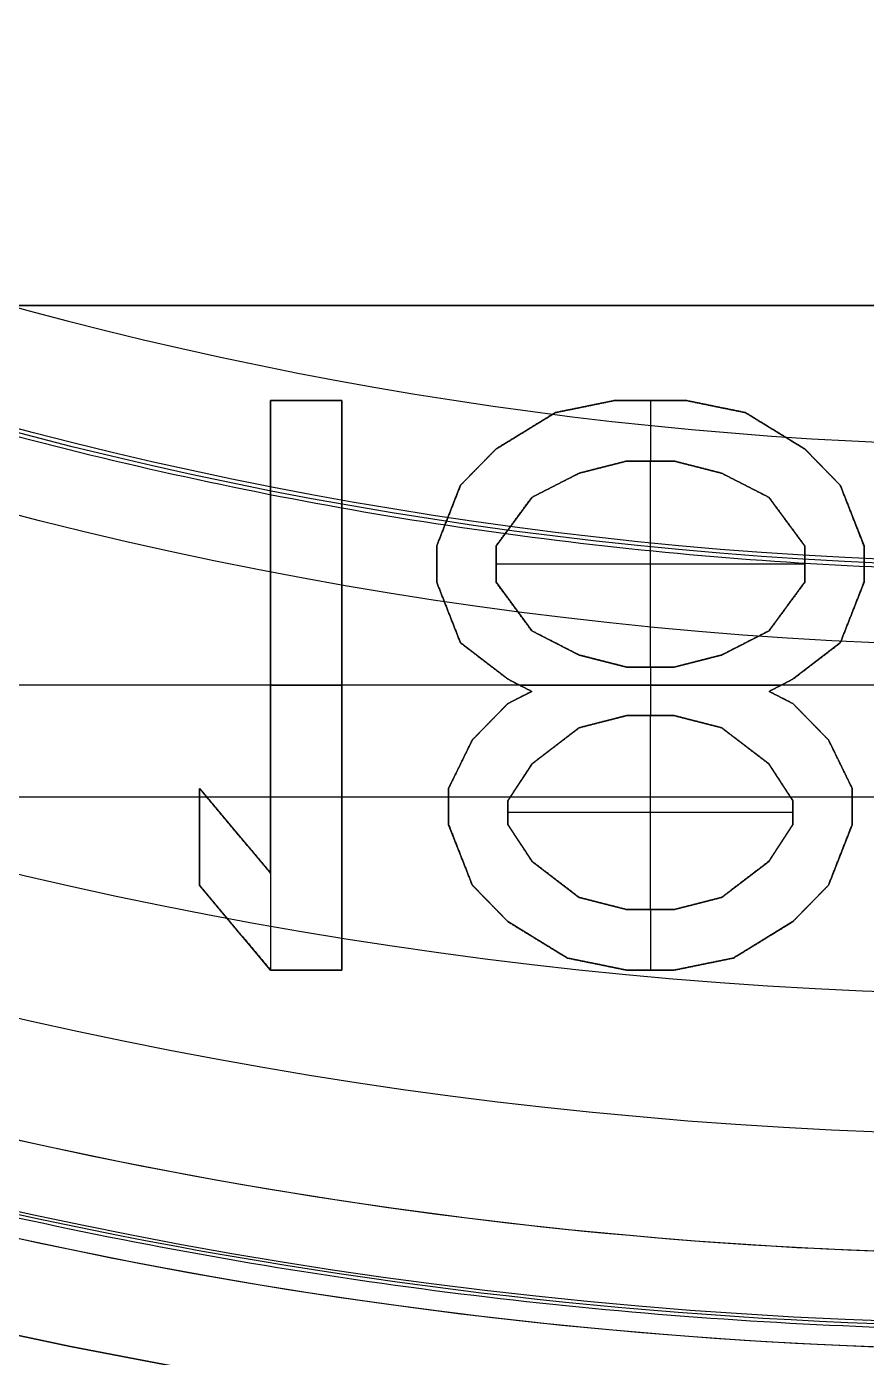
# Model space of a CAD drawing. Header units: centimetres. Extents: x -2.5 to 2.5, y -13.5 to 2.5.
# Drawn here: x -0.2705 to -0.0494, y -1.277 to -0.9266 of the extents above; entities that cross this region are included whole.
import ezdxf

# ---------------------------------------------------------------- set-up
doc = ezdxf.new("R2010")
doc.units = ezdxf.units.CM
doc.layers.add('Default', color=7, linetype='Continuous', true_color=0x000000)

msp = doc.modelspace()

# ---------------------------------------------------------------- linework, layer by layer
at = {"layer": 'Default'}
for p, q in [((-1.32437, -1, -3.65), (1.32437, -1, -3.65)), ((-0.20625, -1.025, 3.06275), (-0.1875, -1.025, 3.06275)), ((-0.20625, -1.14947, 3.06275), (-0.20625, -1.025, 3.06275)), ((-0.19687, -1.025, 3.07525), (-0.19687, -1.025, 3.05025)), ((-0.1875, -1.025, 3.06275), (-0.1875, -1.175, 3.06275)), ((-0.13125, -1.02819, 3.06275), (-0.11562, -1.025, 3.06275)), ((-0.12344, -1.0266, 3.07525), (-0.12344, -1.0266, 3.05025)), ((-0.11562, -1.025, 3.06275), (-0.09687, -1.025, 3.06275)), ((-0.10625, -1.025, 3.07525), (-0.10625, -1.025, 3.05025)), ((-0.10625, -1.025, 3.07525), (-0.10625, -1.04096, 3.07525)), ((-0.09687, -1.025, 3.06275), (-0.08125, -1.02819, 3.06275)), ((-0.08906, -1.0266, 3.07525), (-0.08906, -1.0266, 3.05025)), ((-0.14688, -1.03777, 3.06275), (-0.13125, -1.02819, 3.06275)), ((-0.08125, -1.02819, 3.06275), (-0.06563, -1.03777, 3.06275)), ((-0.13906, -1.03298, 3.07525), (-0.13906, -1.03298, 3.05025)), ((-0.07344, -1.03298, 3.07525), (-0.07344, -1.03298, 3.05025)), ((-0.15625, -1.04734, 3.06275), (-0.14688, -1.03777, 3.06275)), ((-0.06563, -1.03777, 3.06275), (-0.05625, -1.04734, 3.06275)), ((-0.15156, -1.04255, 3.07525), (-0.15156, -1.04255, 3.05025)), ((-0.125, -1.04415, 3.06275), (-0.1375, -1.05053, 3.06275)), ((-0.1125, -1.04096, 3.06275), (-0.125, -1.04415, 3.06275)), ((-0.11875, -1.04255, 3.07525), (-0.11875, -1.04255, 3.05025)), ((-0.1, -1.04096, 3.06275), (-0.1125, -1.04096, 3.06275)), ((-0.10625, -1.09521, 3.05025), (-0.10625, -1.04096, 3.05025)), ((-0.10625, -1.04096, 3.07525), (-0.10625, -1.04096, 3.05025)), ((-0.0875, -1.04415, 3.06275), (-0.1, -1.04096, 3.06275)), ((-0.09375, -1.04255, 3.07525), (-0.09375, -1.04255, 3.05025)), ((-0.075, -1.05053, 3.06275), (-0.0875, -1.04415, 3.06275)), ((-0.06094, -1.04255, 3.07525), (-0.06094, -1.04255, 3.05025)), ((-0.1625, -1.0633, 3.06275), (-0.15625, -1.04734, 3.06275)), ((-0.13125, -1.04734, 3.07525), (-0.13125, -1.04734, 3.05025)), ((-0.08125, -1.04734, 3.07525), (-0.08125, -1.04734, 3.05025)), ((-0.05625, -1.04734, 3.06275), (-0.05, -1.0633, 3.06275)), ((-0.1375, -1.05053, 3.06275), (-0.14688, -1.0633, 3.06275)), ((-0.06563, -1.0633, 3.06275), (-0.075, -1.05053, 3.06275)), ((-0.15938, -1.05532, 3.07525), (-0.15938, -1.05532, 3.05025)), ((-0.14219, -1.05691, 3.07525), (-0.14219, -1.05691, 3.05025)), ((-0.07031, -1.05691, 3.07525), (-0.07031, -1.05691, 3.05025)), ((-0.05313, -1.05532, 3.07525), (-0.05313, -1.05532, 3.05025)), ((-0.1625, -1.07287, 3.06275), (-0.1625, -1.0633, 3.06275)), ((-0.14688, -1.0633, 3.06275), (-0.14688, -1.07287, 3.06275)), ((-0.06563, -1.07287, 3.06275), (-0.06563, -1.0633, 3.06275)), ((-0.05, -1.0633, 3.06275), (-0.05, -1.07287, 3.06275)), ((-0.1625, -1.06809, 3.07525), (-0.1625, -1.06809, 3.05025)), ((-0.06563, -1.06809, 3.05025), (-0.14688, -1.06809, 3.05025)), ((-0.14688, -1.06809, 3.07525), (-0.14688, -1.06809, 3.05025)), ((-0.06563, -1.06809, 3.07525), (-0.06563, -1.06809, 3.05025)), ((-0.05, -1.06809, 3.07525), (-0.05, -1.06809, 3.05025)), ((-0.15625, -1.08883, 3.06275), (-0.1625, -1.07287, 3.06275)), ((-0.14688, -1.07287, 3.06275), (-0.1375, -1.08564, 3.06275)), ((-0.075, -1.08564, 3.06275), (-0.06563, -1.07287, 3.06275)), ((-0.05, -1.07287, 3.06275), (-0.05625, -1.08883, 3.06275)), ((-0.15938, -1.08085, 3.07525), (-0.15938, -1.08085, 3.05025)), ((-0.14219, -1.07926, 3.07525), (-0.14219, -1.07926, 3.05025)), ((-0.07031, -1.07926, 3.07525), (-0.07031, -1.07926, 3.05025)), ((-0.05313, -1.08085, 3.07525), (-0.05313, -1.08085, 3.05025)), ((-0.1375, -1.08564, 3.06275), (-0.125, -1.09202, 3.06275)), ((-0.0875, -1.09202, 3.06275), (-0.075, -1.08564, 3.06275)), ((-0.20625, -1.08723, 3.07525), (-0.20625, -1.08723, 3.05025)), ((-0.14375, -1.0984, 3.06275), (-0.15625, -1.08883, 3.06275)), ((-0.13125, -1.08883, 3.07525), (-0.13125, -1.08883, 3.05025)), ((-0.08125, -1.08883, 3.07525), (-0.08125, -1.08883, 3.05025)), ((-0.05625, -1.08883, 3.06275), (-0.06875, -1.0984, 3.06275)), ((-0.125, -1.09202, 3.06275), (-0.1125, -1.09521, 3.06275)), ((-0.1, -1.09521, 3.06275), (-0.0875, -1.09202, 3.06275)), ((-0.15, -1.09362, 3.07525), (-0.15, -1.09362, 3.05025)), ((-0.11875, -1.09362, 3.07525), (-0.11875, -1.09362, 3.05025)), ((-0.1125, -1.09521, 3.06275), (-0.1, -1.09521, 3.06275)), ((-0.10625, -1.09521, 3.07525), (-0.10625, -1.10798, 3.07525)), ((-0.10625, -1.09521, 3.07525), (-0.10625, -1.09521, 3.05025)), ((-0.09375, -1.09362, 3.07525), (-0.09375, -1.09362, 3.05025)), ((-0.0625, -1.09362, 3.07525), (-0.0625, -1.09362, 3.05025)), ((-0.20625, -1.1, 3.07525), (-0.1875, -1.1, 3.07525)), ((-0.1875, -1.1, 3.07525), (-0.1875, -1.1, 3.05025)), ((-0.1375, -1.1016, 3.06275), (-0.14375, -1.0984, 3.06275)), ((-0.14063, -1.1, 3.07525), (-0.14063, -1.1, 3.05025)), ((-0.14063, -1.1, 3.07525), (-0.07188, -1.1, 3.07525)), ((-0.06875, -1.0984, 3.06275), (-0.075, -1.1016, 3.06275)), ((-0.07188, -1.1, 3.07525), (-0.07188, -1.1, 3.05025)), ((-0.14375, -1.10479, 3.06275), (-0.1375, -1.1016, 3.06275)), ((-0.14063, -1.10319, 3.07525), (-0.14063, -1.10319, 3.05025)), ((-0.075, -1.1016, 3.06275), (-0.06875, -1.10479, 3.06275)), ((-0.07188, -1.10319, 3.07525), (-0.07188, -1.10319, 3.05025)), ((-0.15313, -1.11436, 3.06275), (-0.14375, -1.10479, 3.06275)), ((-0.06875, -1.10479, 3.06275), (-0.05938, -1.11436, 3.06275)), ((-0.14844, -1.10957, 3.07525), (-0.14844, -1.10957, 3.05025)), ((-0.1125, -1.10798, 3.06275), (-0.125, -1.11117, 3.06275)), ((-0.11875, -1.10957, 3.07525), (-0.11875, -1.10957, 3.05025)), ((-0.1, -1.10798, 3.06275), (-0.1125, -1.10798, 3.06275)), ((-0.10625, -1.15904, 3.05025), (-0.10625, -1.10798, 3.05025)), ((-0.10625, -1.10798, 3.07525), (-0.10625, -1.10798, 3.05025)), ((-0.0875, -1.11117, 3.06275), (-0.1, -1.10798, 3.06275)), ((-0.09375, -1.10957, 3.07525), (-0.09375, -1.10957, 3.05025)), ((-0.06406, -1.10957, 3.07525), (-0.06406, -1.10957, 3.05025)), ((-0.125, -1.11117, 3.06275), (-0.1375, -1.12074, 3.06275)), ((-0.075, -1.12074, 3.06275), (-0.0875, -1.11117, 3.06275)), ((-0.15938, -1.12713, 3.06275), (-0.15313, -1.11436, 3.06275)), ((-0.13125, -1.11596, 3.07525), (-0.13125, -1.11596, 3.05025)), ((-0.08125, -1.11596, 3.07525), (-0.08125, -1.11596, 3.05025)), ((-0.05938, -1.11436, 3.06275), (-0.05313, -1.12713, 3.06275)), ((-0.15625, -1.12074, 3.07525), (-0.15625, -1.12074, 3.05025)), ((-0.1375, -1.12074, 3.06275), (-0.14375, -1.13032, 3.06275)), ((-0.06875, -1.13032, 3.06275), (-0.075, -1.12074, 3.06275)), ((-0.05625, -1.12074, 3.07525), (-0.05625, -1.12074, 3.05025)), ((-0.225, -1.12713, 3.06275), (-0.20625, -1.14947, 3.06275)), ((-0.225, -1.15266, 3.06275), (-0.225, -1.12713, 3.06275)), ((-0.15938, -1.1367, 3.06275), (-0.15938, -1.12713, 3.06275)), ((-0.14063, -1.12553, 3.07525), (-0.14063, -1.12553, 3.05025)), ((-0.07188, -1.12553, 3.07525), (-0.07188, -1.12553, 3.05025)), ((-0.05313, -1.12713, 3.06275), (-0.05313, -1.1367, 3.06275)), ((-0.53541, -1.12933, 1.8), (0.53541, -1.12933, 1.8)), ((-0.14375, -1.13032, 3.06275), (-0.14375, -1.1367, 3.06275)), ((-0.06875, -1.1367, 3.06275), (-0.06875, -1.13032, 3.06275)), ((-0.15938, -1.13191, 3.07525), (-0.15938, -1.13191, 3.05025)), ((-0.06875, -1.13351, 3.05025), (-0.14375, -1.13351, 3.05025)), ((-0.14375, -1.13351, 3.07525), (-0.14375, -1.13351, 3.05025)), ((-0.06875, -1.13351, 3.07525), (-0.06875, -1.13351, 3.05025)), ((-0.05313, -1.13191, 3.07525), (-0.05313, -1.13191, 3.05025)), ((-0.21563, -1.1383, 3.07525), (-0.21563, -1.1383, 3.05025)), ((-0.15313, -1.15266, 3.06275), (-0.15938, -1.1367, 3.06275)), ((-0.14375, -1.1367, 3.06275), (-0.1375, -1.14628, 3.06275)), ((-0.075, -1.14628, 3.06275), (-0.06875, -1.1367, 3.06275)), ((-0.05313, -1.1367, 3.06275), (-0.05938, -1.15266, 3.06275)), ((-0.225, -1.13989, 3.07525), (-0.225, -1.13989, 3.05025)), ((-0.14063, -1.14149, 3.07525), (-0.14063, -1.14149, 3.05025)), ((-0.07188, -1.14149, 3.07525), (-0.07188, -1.14149, 3.05025)), ((-0.15625, -1.14468, 3.07525), (-0.15625, -1.14468, 3.05025)), ((-0.05625, -1.14468, 3.07525), (-0.05625, -1.14468, 3.05025)), ((-0.1375, -1.14628, 3.06275), (-0.125, -1.15585, 3.06275)), ((-0.0875, -1.15585, 3.06275), (-0.075, -1.14628, 3.06275)), ((-0.20625, -1.175, 3.06275), (-0.225, -1.15266, 3.06275)), ((-0.20625, -1.14947, 3.07525), (-0.20625, -1.175, 3.07525)), ((-0.14375, -1.16223, 3.06275), (-0.15313, -1.15266, 3.06275)), ((-0.13125, -1.15106, 3.07525), (-0.13125, -1.15106, 3.05025)), ((-0.08125, -1.15106, 3.07525), (-0.08125, -1.15106, 3.05025)), ((-0.05938, -1.15266, 3.06275), (-0.06875, -1.16223, 3.06275)), ((-0.125, -1.15585, 3.06275), (-0.1125, -1.15904, 3.06275)), ((-0.1, -1.15904, 3.06275), (-0.0875, -1.15585, 3.06275)), ((-0.14844, -1.15745, 3.07525), (-0.14844, -1.15745, 3.05025)), ((-0.11875, -1.15745, 3.07525), (-0.11875, -1.15745, 3.05025)), ((-0.1125, -1.15904, 3.06275), (-0.1, -1.15904, 3.06275)), ((-0.10625, -1.15904, 3.07525), (-0.10625, -1.175, 3.07525)), ((-0.10625, -1.15904, 3.07525), (-0.10625, -1.15904, 3.05025)), ((-0.09375, -1.15745, 3.07525), (-0.09375, -1.15745, 3.05025)), ((-0.06406, -1.15745, 3.07525), (-0.06406, -1.15745, 3.05025)), ((-0.12813, -1.17181, 3.06275), (-0.14375, -1.16223, 3.06275)), ((-0.06875, -1.16223, 3.06275), (-0.08438, -1.17181, 3.06275)), ((-0.21563, -1.16383, 3.07525), (-0.21563, -1.16383, 3.05025)), ((-0.13594, -1.16702, 3.07525), (-0.13594, -1.16702, 3.05025)), ((-0.07656, -1.16702, 3.07525), (-0.07656, -1.16702, 3.05025)), ((-0.1125, -1.175, 3.06275), (-0.12813, -1.17181, 3.06275)), ((-0.12031, -1.1734, 3.07525), (-0.12031, -1.1734, 3.05025)), ((-0.08438, -1.17181, 3.06275), (-0.1, -1.175, 3.06275)), ((-0.09219, -1.1734, 3.07525), (-0.09219, -1.1734, 3.05025)), ((-0.1875, -1.175, 3.06275), (-0.20625, -1.175, 3.06275)), ((-0.19687, -1.175, 3.07525), (-0.19687, -1.175, 3.05025)), ((-0.1, -1.175, 3.06275), (-0.1125, -1.175, 3.06275)), ((-0.10625, -1.175, 3.07525), (-0.10625, -1.175, 3.05025))]:
    msp.add_line(p, q, dxfattribs=at)
for centre, radius, start, end in [((0, 0, -12.2), 2.49969, 90, 270), ((0, 0, -11.7), 2.03297, 44.41991, 268.90014), ((0, 0, -3.2), 2, 90, 270), ((0, 0, 1.625), 1.775, 90, 270), ((0, 0, 2.2181), 1.775, 90, 270), ((0, 0, 1.77155), 1.775, 90, 270), ((0, 0, 2.2306), 1.775, 90.46839, 270), ((0, 0, -11.7), 1.70861, 55.00316, 268.5991), ((0, 0, -11.7), 1.70861, 55.00316, 268.5991), ((0, 0, -3.2), 1.7, 90, 270), ((0, 0, 1.9431), 1.695, 90, 270), ((0, 0, 2.1931), 1.695, 90, 270), ((0, 0, 1.9681), 1.67, 90, 270), ((0, 0, -2.3), 1.6, 304.77777, 235.22229), ((0, 0, -2.85), 1.6, 90, 270), ((0, 0, 1.6), 1.575, 110.33291, 69.66709), ((0, 0, 0.5), 1.46984, 90, 270), ((0, 0, 1.4), 1.525, 112.09718, 67.90282), ((0, 0, 1.4), 1.3, 118.44817, 61.55183), ((0, 0, 1.425), 1.275, 118.44817, 61.55183), ((0, 0, 2.03806), 1.275, 118.44817, 269.63966), ((0, 0, 1.73153), 1.275, 118.44817, 61.55183), ((0, 0, 2.14311), 1.18149, 118.72297, 61.27703), ((0, 0, 2.0975), 1.03701, 123.79699, 56.20301), ((0, 0, -12.1), 2.15, 180, 0), ((0, 0, 2.73315), 1.86542, 180, 0), ((0, 0, -12.1), 1.85, 180, 0), ((0, 0, 2.3), 1.82, 180, 0), ((0, 0, 2.28), 1.8, 180, 0), ((0, 0, 2.04206), 1.8, 180, 270), ((0, 0, 1.4), 1.8, 180, 0), ((0, 0, 2.98445), 1.77395, 180, 360), ((0, 0, -11.95019), 1.7, 180, 0), ((0, 0, 1.4), 1.59274, 180, 0), ((0, 0, 1.3), 1.535, 180, 0), ((0, 0, 0.95), 1.535, 180, 0), ((0, 0, 0.865), 1.45, 180, 0), ((0, 0, 0.50199), 1.45, 180, 270), ((0, 0, -12), 2.15, 180, 0), ((0, 0, -12.2), 1.85, 180, 0), ((0, 0, -2.35), 1.45, 180, 0), ((0, 0, -2.445), 1.355, 180, 0), ((0, 0, -2.85), 1.355, 180, 0), ((0, 0, 1.8), 1.24982, 229.55891, 268.74679), ((0, 0, 1.8), 1.24982, 230.86192, 268.74679), ((0, 0, -3.4), 1.60006, 223.43046, 268.8984), ((0, 0, -3.99902), 1.70391, 223.30021, 268.8984)]:
    msp.add_arc(centre, radius, start, end, dxfattribs=at)
at = {"layer": 'Default', "extrusion": (0, 0, -1)}
for centre, radius, start, end in [((0, 0, 11.6), 2.13297, 271.09986, 132.77003), ((0, 0, 11.58972), 2.13244, 271.09986, 90), ((0, 0, -2.1), 2, 301.40847, 90), ((0, 0, -2.12), 1.845, 270, 90), ((0, 0, -2.2431), 1.775, 270, 87.86272), ((0, 0, -1.9181), 1.775, 270, 90), ((0, 0, -1.6), 1.75, 270, 90), ((0, 0, -1.9431), 1.75, 270, 90), ((0, 0, -2.1931), 1.75, 270, 90), ((0, 0, 2.95), 1.7, 270, 90), ((0, 0, 3.075), 1.7, 270, 90), ((0, 0, -2.1681), 1.67, 270, 90), ((0, 0, -2.0681), 1.67, 270, 90), ((0, 0, -1.575), 1.55, 112.09718, 67.90282), ((0, 0, -1.425), 1.55, 112.09718, 67.90282), ((0, 0, -1.5), 1.55, 112.09718, 67.90282), ((0, 0, -1.4), 1.3, 118.44817, 61.55183), ((0, 0, -2.00843), 1.26818, 116.47047, 63.52954), ((0, 0, -2.12809), 1.21852, 270.36034, 58.73487), ((0, 0, -1.93577), 1.06882, 123.16896, 56.83104), ((0, 0, 12.2), 2.15, 180, 0), ((0, 0, -2.70025), 1.9124, 180, 360), ((0, 0, 12), 1.85, 180, 0), ((0, 0, -2.3), 1.83218, 180, 0), ((0, 0, -1.72103), 1.8, 180, 0), ((0, 0, -2.23897), 1.8, 180, 0), ((0, 0, -1.125), 1.535, 180, 0), ((0, 0, 2.325), 1.45, 180, 0), ((0, 0, -0.68349), 1.45, 180, 0), ((0, 0, 2.6475), 1.355, 180, 0), ((0, 0, -2.19794), 1.8, 270, 0), ((0, 0, 12.2), 1.7, 180, 0), ((0, 0, 11.70037), 1.7, 271.4009, 360), ((0, 0, 2.3), 1.45, 180, 0), ((0, 0, 2.85), 1.6, 270, 353.07692), ((0, 0, -1.8), 1.08983, 229.86753, 310.13247), ((0, 0, -1.9142), 1.269, 271.09791, 313.90223), ((0, 0, 3.6), 1.355, 227.56195, 312.43805), ((0, 0, 3.5), 1.355, 227.56195, 312.43805), ((0, 0, 3.9), 1.60392, 271.1016, 316.69979), ((0, 0, 3.4), 1.355, 234.27297, 305.72703)]:
    msp.add_arc(centre, radius, start, end, dxfattribs=at)
at = {"layer": 'Default', "extrusion": (1.18574e-07, 1.91766e-06, -1)}
msp.add_arc((0, 0, -2.28494), 1.75239, 93.53521, 86.46481, dxfattribs=at)
at = {"layer": 'Default', "extrusion": (-4.41645e-08, 4.39232e-08, 1)}
msp.add_arc((0, 0, -2.2), 1.7, 304.77777, 235.22229, dxfattribs=at)
at = {"layer": 'Default', "extrusion": (1.79245e-07, -2.7403e-07, -1)}
msp.add_arc((0, 0, -2.05178), 1.0678, 123.13901, 56.86099, dxfattribs=at)
at = {"layer": 'Default', "extrusion": (1.4201e-05, -6.27392e-06, -1)}
msp.add_arc((0.00005, 0.00002, 3.29989), 1.70006, 271.1016, 316.56954, dxfattribs=at)
at = {"layer": 'Default'}
for points, knots in [([(0, -2, -2.76132), (-0.03431, -2, -2.76132), (-0.10355, -1.99823, -2.75855), (-0.20881, -1.99002, -2.74567), (-0.31556, -1.97594, -2.72359), (-0.42354, -1.9557, -2.69184), (-0.53379, -1.92861, -2.64932), (-0.6466, -1.89387, -2.59479), (-0.76209, -1.85055, -2.52675), (-0.88044, -1.79742, -2.44327), (-1.00138, -1.73316, -2.34224), (-1.12446, -1.65622, -2.2212), (-1.24884, -1.56488, -2.07749), (-1.37317, -1.45739, -1.90838), (-1.49547, -1.3321, -1.71142), (-1.61328, -1.18725, -1.48424), (-1.72323, -1.02214, -1.22658), (-1.82225, -0.83347, -0.93579), (-1.87462, -0.70086, -0.73686), (-1.89782, -0.63109, -0.63576)], [0, 0, 0, 0, 1.999735, 3.999469, 5.999204, 7.998938, 9.998673, 11.998407, 13.998142, 15.997876, 17.997611, 19.997346, 21.99708, 23.996815, 25.996549, 27.996284, 29.996018, 31.995753, 33.995483, 33.995483, 33.995483, 33.995483]), ([(-0.70427, -0.80532, 1.82), (-0.67855, -0.8278, 1.82), (-0.62496, -0.87032, 1.81979), (-0.53885, -0.92611, 1.81987), (-0.44778, -0.97341, 1.81985), (-0.35261, -1.01178, 1.81985), (-0.2542, -1.04087, 1.81985), (-0.15346, -1.06042, 1.81985), (-0.05131, -1.07024, 1.81984), (0.05131, -1.07024, 1.81984), (0.15346, -1.06042, 1.81984), (0.2542, -1.04088, 1.81984), (0.3526, -1.01178, 1.81983), (0.44778, -0.97341, 1.81983), (0.53884, -0.92611, 1.81985), (0.62496, -0.87032, 1.81976), (0.67855, -0.8278, 1.81997), (0.70427, -0.80532, 1.81997)], [-15.391544, -15.391544, -15.391544, -15.391544, -14.365473, -13.339367, -12.313262, -11.287157, -10.261052, -9.234947, -8.208841, -7.182736, -6.156631, -5.130526, -4.104421, -3.078316, -2.05221, -1.026105, 0, 0, 0, 0])]:
    msp.add_open_spline(points, degree=3, knots=knots, dxfattribs=at)
for points, degree in [([(-0.8408, -0.95159, 1.82), (-0.81297, -0.97617, 1.82), (-0.75516, -1.0229, 1.82021), (-0.66264, -1.08513, 1.82013), (-0.56502, -1.13901, 1.82015), (-0.46306, -1.18413, 1.82015), (-0.35753, -1.22015, 1.82015), (-0.24926, -1.24678, 1.82015), (-0.13907, -1.26383, 1.82015), (-0.06489, -1.26871, 1.82015), (-0.02777, -1.26952, 1.82015)], 3), ([(-1.32554, -1, -3.8), (0, -1, -3.8), (1.32554, -1, -3.8)], 2), ([(0.91434, -1, -3.6), (0, -1, -3.6), (-0.91434, -1, -3.6)], 2), ([(-0.20625, -1.025, 3.05025), (-0.20625, -1.08723, 3.05025), (-0.20625, -1.14947, 3.05025)], 2), ([(-0.1875, -1.025, 3.05025), (-0.19687, -1.025, 3.05025), (-0.20625, -1.025, 3.05025)], 2), ([(-0.20625, -1.025, 3.05025), (-0.20625, -1.025, 3.06275), (-0.20625, -1.025, 3.07525)], 2), ([(-0.20625, -1.025, 3.07525), (-0.19687, -1.025, 3.07525), (-0.1875, -1.025, 3.07525)], 2), ([(-0.20625, -1.14947, 3.07525), (-0.20625, -1.08723, 3.07525), (-0.20625, -1.025, 3.07525)], 2), ([(-0.1875, -1.175, 3.05025), (-0.1875, -1.1, 3.05025), (-0.1875, -1.025, 3.05025)], 2), ([(-0.1875, -1.025, 3.05025), (-0.1875, -1.025, 3.06275), (-0.1875, -1.025, 3.07525)], 2), ([(-0.1875, -1.025, 3.07525), (-0.1875, -1.1, 3.07525), (-0.1875, -1.175, 3.07525)], 2), ([(-0.11562, -1.025, 3.05025), (-0.12344, -1.0266, 3.05025), (-0.13125, -1.02819, 3.05025)], 2), ([(-0.13125, -1.02819, 3.07525), (-0.12344, -1.0266, 3.07525), (-0.11562, -1.025, 3.07525)], 2), ([(-0.09687, -1.025, 3.05025), (-0.10625, -1.025, 3.05025), (-0.11562, -1.025, 3.05025)], 2), ([(-0.11562, -1.025, 3.05025), (-0.11562, -1.025, 3.06275), (-0.11562, -1.025, 3.07525)], 2), ([(-0.11562, -1.025, 3.07525), (-0.10625, -1.025, 3.07525), (-0.09687, -1.025, 3.07525)], 2), ([(-0.08125, -1.02819, 3.05025), (-0.08906, -1.0266, 3.05025), (-0.09687, -1.025, 3.05025)], 2), ([(-0.09687, -1.025, 3.05025), (-0.09687, -1.025, 3.06275), (-0.09687, -1.025, 3.07525)], 2), ([(-0.09687, -1.025, 3.07525), (-0.08906, -1.0266, 3.07525), (-0.08125, -1.02819, 3.07525)], 2), ([(-0.13125, -1.02819, 3.05025), (-0.13906, -1.03298, 3.05025), (-0.14688, -1.03777, 3.05025)], 2), ([(-0.14688, -1.03777, 3.07525), (-0.13906, -1.03298, 3.07525), (-0.13125, -1.02819, 3.07525)], 2), ([(-0.13125, -1.02819, 3.05025), (-0.13125, -1.02819, 3.06275), (-0.13125, -1.02819, 3.07525)], 2), ([(-0.06563, -1.03777, 3.05025), (-0.07344, -1.03298, 3.05025), (-0.08125, -1.02819, 3.05025)], 2), ([(-0.08125, -1.02819, 3.05025), (-0.08125, -1.02819, 3.06275), (-0.08125, -1.02819, 3.07525)], 2), ([(-0.08125, -1.02819, 3.07525), (-0.07344, -1.03298, 3.07525), (-0.06563, -1.03777, 3.07525)], 2), ([(-0.14688, -1.03777, 3.05025), (-0.15156, -1.04255, 3.05025), (-0.15625, -1.04734, 3.05025)], 2), ([(-0.15625, -1.04734, 3.07525), (-0.15156, -1.04255, 3.07525), (-0.14688, -1.03777, 3.07525)], 2), ([(-0.14688, -1.03777, 3.05025), (-0.14688, -1.03777, 3.06275), (-0.14688, -1.03777, 3.07525)], 2), ([(-0.05625, -1.04734, 3.05025), (-0.06094, -1.04255, 3.05025), (-0.06563, -1.03777, 3.05025)], 2), ([(-0.06563, -1.03777, 3.05025), (-0.06563, -1.03777, 3.06275), (-0.06563, -1.03777, 3.07525)], 2), ([(-0.06563, -1.03777, 3.07525), (-0.06094, -1.04255, 3.07525), (-0.05625, -1.04734, 3.07525)], 2), ([(-0.1375, -1.05053, 3.05025), (-0.13125, -1.04734, 3.05025), (-0.125, -1.04415, 3.05025)], 2), ([(-0.125, -1.04415, 3.07525), (-0.13125, -1.04734, 3.07525), (-0.1375, -1.05053, 3.07525)], 2), ([(-0.125, -1.04415, 3.05025), (-0.11875, -1.04255, 3.05025), (-0.1125, -1.04096, 3.05025)], 2), ([(-0.1125, -1.04096, 3.07525), (-0.11875, -1.04255, 3.07525), (-0.125, -1.04415, 3.07525)], 2), ([(-0.125, -1.04415, 3.07525), (-0.125, -1.04415, 3.06275), (-0.125, -1.04415, 3.05025)], 2), ([(-0.1, -1.04096, 3.07525), (-0.10625, -1.04096, 3.07525), (-0.1125, -1.04096, 3.07525)], 2), ([(-0.1125, -1.04096, 3.05025), (-0.1125, -1.04096, 3.06275), (-0.1125, -1.04096, 3.07525)], 2), ([(-0.1125, -1.04096, 3.05025), (-0.10625, -1.04096, 3.05025), (-0.1, -1.04096, 3.05025)], 2), ([(-0.1, -1.04096, 3.05025), (-0.09375, -1.04255, 3.05025), (-0.0875, -1.04415, 3.05025)], 2), ([(-0.0875, -1.04415, 3.07525), (-0.09375, -1.04255, 3.07525), (-0.1, -1.04096, 3.07525)], 2), ([(-0.1, -1.04096, 3.07525), (-0.1, -1.04096, 3.06275), (-0.1, -1.04096, 3.05025)], 2), ([(-0.0875, -1.04415, 3.05025), (-0.08125, -1.04734, 3.05025), (-0.075, -1.05053, 3.05025)], 2), ([(-0.075, -1.05053, 3.07525), (-0.08125, -1.04734, 3.07525), (-0.0875, -1.04415, 3.07525)], 2), ([(-0.0875, -1.04415, 3.07525), (-0.0875, -1.04415, 3.06275), (-0.0875, -1.04415, 3.05025)], 2), ([(-0.15625, -1.04734, 3.05025), (-0.15938, -1.05532, 3.05025), (-0.1625, -1.0633, 3.05025)], 2), ([(-0.1625, -1.0633, 3.07525), (-0.15938, -1.05532, 3.07525), (-0.15625, -1.04734, 3.07525)], 2), ([(-0.15625, -1.04734, 3.05025), (-0.15625, -1.04734, 3.06275), (-0.15625, -1.04734, 3.07525)], 2), ([(-0.05, -1.0633, 3.05025), (-0.05313, -1.05532, 3.05025), (-0.05625, -1.04734, 3.05025)], 2), ([(-0.05625, -1.04734, 3.05025), (-0.05625, -1.04734, 3.06275), (-0.05625, -1.04734, 3.07525)], 2), ([(-0.05625, -1.04734, 3.07525), (-0.05313, -1.05532, 3.07525), (-0.05, -1.0633, 3.07525)], 2), ([(-0.14688, -1.0633, 3.05025), (-0.14219, -1.05691, 3.05025), (-0.1375, -1.05053, 3.05025)], 2), ([(-0.1375, -1.05053, 3.07525), (-0.14219, -1.05691, 3.07525), (-0.14688, -1.0633, 3.07525)], 2), ([(-0.1375, -1.05053, 3.07525), (-0.1375, -1.05053, 3.06275), (-0.1375, -1.05053, 3.05025)], 2), ([(-0.075, -1.05053, 3.05025), (-0.07031, -1.05691, 3.05025), (-0.06563, -1.0633, 3.05025)], 2), ([(-0.06563, -1.0633, 3.07525), (-0.07031, -1.05691, 3.07525), (-0.075, -1.05053, 3.07525)], 2), ([(-0.075, -1.05053, 3.07525), (-0.075, -1.05053, 3.06275), (-0.075, -1.05053, 3.05025)], 2), ([(-0.1625, -1.0633, 3.05025), (-0.1625, -1.06809, 3.05025), (-0.1625, -1.07287, 3.05025)], 2), ([(-0.1625, -1.0633, 3.05025), (-0.1625, -1.0633, 3.06275), (-0.1625, -1.0633, 3.07525)], 2), ([(-0.1625, -1.07287, 3.07525), (-0.1625, -1.06809, 3.07525), (-0.1625, -1.0633, 3.07525)], 2), ([(-0.14688, -1.0633, 3.07525), (-0.14688, -1.06809, 3.07525), (-0.14688, -1.07287, 3.07525)], 2), ([(-0.14688, -1.07287, 3.05025), (-0.14688, -1.06809, 3.05025), (-0.14688, -1.0633, 3.05025)], 2), ([(-0.14688, -1.0633, 3.07525), (-0.14688, -1.0633, 3.06275), (-0.14688, -1.0633, 3.05025)], 2), ([(-0.06563, -1.07287, 3.07525), (-0.06563, -1.06809, 3.07525), (-0.06563, -1.0633, 3.07525)], 2), ([(-0.06563, -1.0633, 3.05025), (-0.06563, -1.06809, 3.05025), (-0.06563, -1.07287, 3.05025)], 2), ([(-0.06563, -1.0633, 3.07525), (-0.06563, -1.0633, 3.06275), (-0.06563, -1.0633, 3.05025)], 2), ([(-0.05, -1.07287, 3.05025), (-0.05, -1.06809, 3.05025), (-0.05, -1.0633, 3.05025)], 2), ([(-0.05, -1.0633, 3.05025), (-0.05, -1.0633, 3.06275), (-0.05, -1.0633, 3.07525)], 2), ([(-0.05, -1.0633, 3.07525), (-0.05, -1.06809, 3.07525), (-0.05, -1.07287, 3.07525)], 2), ([(-0.1625, -1.07287, 3.05025), (-0.1625, -1.07287, 3.06275), (-0.1625, -1.07287, 3.07525)], 2), ([(-0.1625, -1.07287, 3.05025), (-0.15938, -1.08085, 3.05025), (-0.15625, -1.08883, 3.05025)], 2), ([(-0.15625, -1.08883, 3.07525), (-0.15938, -1.08085, 3.07525), (-0.1625, -1.07287, 3.07525)], 2), ([(-0.14688, -1.07287, 3.07525), (-0.14688, -1.07287, 3.06275), (-0.14688, -1.07287, 3.05025)], 2), ([(-0.1375, -1.08564, 3.05025), (-0.14219, -1.07926, 3.05025), (-0.14688, -1.07287, 3.05025)], 2), ([(-0.14688, -1.07287, 3.07525), (-0.14219, -1.07926, 3.07525), (-0.1375, -1.08564, 3.07525)], 2), ([(-0.06563, -1.07287, 3.05025), (-0.07031, -1.07926, 3.05025), (-0.075, -1.08564, 3.05025)], 2), ([(-0.075, -1.08564, 3.07525), (-0.07031, -1.07926, 3.07525), (-0.06563, -1.07287, 3.07525)], 2), ([(-0.06563, -1.07287, 3.07525), (-0.06563, -1.07287, 3.06275), (-0.06563, -1.07287, 3.05025)], 2), ([(-0.05625, -1.08883, 3.05025), (-0.05313, -1.08085, 3.05025), (-0.05, -1.07287, 3.05025)], 2), ([(-0.05, -1.07287, 3.07525), (-0.05313, -1.08085, 3.07525), (-0.05625, -1.08883, 3.07525)], 2), ([(-0.05, -1.07287, 3.05025), (-0.05, -1.07287, 3.06275), (-0.05, -1.07287, 3.07525)], 2), ([(-0.1375, -1.08564, 3.07525), (-0.1375, -1.08564, 3.06275), (-0.1375, -1.08564, 3.05025)], 2), ([(-0.125, -1.09202, 3.05025), (-0.13125, -1.08883, 3.05025), (-0.1375, -1.08564, 3.05025)], 2), ([(-0.1375, -1.08564, 3.07525), (-0.13125, -1.08883, 3.07525), (-0.125, -1.09202, 3.07525)], 2), ([(-0.075, -1.08564, 3.05025), (-0.08125, -1.08883, 3.05025), (-0.0875, -1.09202, 3.05025)], 2), ([(-0.0875, -1.09202, 3.07525), (-0.08125, -1.08883, 3.07525), (-0.075, -1.08564, 3.07525)], 2), ([(-0.075, -1.08564, 3.07525), (-0.075, -1.08564, 3.06275), (-0.075, -1.08564, 3.05025)], 2), ([(-0.15625, -1.08883, 3.05025), (-0.15625, -1.08883, 3.06275), (-0.15625, -1.08883, 3.07525)], 2), ([(-0.15625, -1.08883, 3.05025), (-0.15, -1.09362, 3.05025), (-0.14375, -1.0984, 3.05025)], 2), ([(-0.14375, -1.0984, 3.07525), (-0.15, -1.09362, 3.07525), (-0.15625, -1.08883, 3.07525)], 2), ([(-0.06875, -1.0984, 3.05025), (-0.0625, -1.09362, 3.05025), (-0.05625, -1.08883, 3.05025)], 2), ([(-0.05625, -1.08883, 3.07525), (-0.0625, -1.09362, 3.07525), (-0.06875, -1.0984, 3.07525)], 2), ([(-0.05625, -1.08883, 3.05025), (-0.05625, -1.08883, 3.06275), (-0.05625, -1.08883, 3.07525)], 2), ([(-0.125, -1.09202, 3.07525), (-0.125, -1.09202, 3.06275), (-0.125, -1.09202, 3.05025)], 2), ([(-0.1125, -1.09521, 3.05025), (-0.11875, -1.09362, 3.05025), (-0.125, -1.09202, 3.05025)], 2), ([(-0.125, -1.09202, 3.07525), (-0.11875, -1.09362, 3.07525), (-0.1125, -1.09521, 3.07525)], 2), ([(-0.0875, -1.09202, 3.05025), (-0.09375, -1.09362, 3.05025), (-0.1, -1.09521, 3.05025)], 2), ([(-0.1, -1.09521, 3.07525), (-0.09375, -1.09362, 3.07525), (-0.0875, -1.09202, 3.07525)], 2), ([(-0.0875, -1.09202, 3.07525), (-0.0875, -1.09202, 3.06275), (-0.0875, -1.09202, 3.05025)], 2), ([(-0.1125, -1.09521, 3.07525), (-0.10625, -1.09521, 3.07525), (-0.1, -1.09521, 3.07525)], 2), ([(-0.1, -1.09521, 3.05025), (-0.10625, -1.09521, 3.05025), (-0.1125, -1.09521, 3.05025)], 2), ([(-0.1125, -1.09521, 3.07525), (-0.1125, -1.09521, 3.06275), (-0.1125, -1.09521, 3.05025)], 2), ([(-0.1, -1.09521, 3.07525), (-0.1, -1.09521, 3.06275), (-0.1, -1.09521, 3.05025)], 2), ([(1.16728, -1.1, -3.9), (0, -1.1, -3.9), (-1.16728, -1.1, -3.9)], 2), ([(-0.14375, -1.0984, 3.05025), (-0.14063, -1.1, 3.05025), (-0.1375, -1.1016, 3.05025)], 2), ([(-0.1375, -1.1016, 3.07525), (-0.14063, -1.1, 3.07525), (-0.14375, -1.0984, 3.07525)], 2), ([(-0.14375, -1.0984, 3.07525), (-0.14375, -1.0984, 3.06275), (-0.14375, -1.0984, 3.05025)], 2), ([(-0.075, -1.1016, 3.05025), (-0.07188, -1.1, 3.05025), (-0.06875, -1.0984, 3.05025)], 2), ([(-0.06875, -1.0984, 3.07525), (-0.07188, -1.1, 3.07525), (-0.075, -1.1016, 3.07525)], 2), ([(-0.06875, -1.0984, 3.05025), (-0.06875, -1.0984, 3.06275), (-0.06875, -1.0984, 3.07525)], 2), ([(-0.1375, -1.1016, 3.05025), (-0.14063, -1.10319, 3.05025), (-0.14375, -1.10479, 3.05025)], 2), ([(-0.14375, -1.10479, 3.07525), (-0.14063, -1.10319, 3.07525), (-0.1375, -1.1016, 3.07525)], 2), ([(-0.1375, -1.1016, 3.05025), (-0.1375, -1.1016, 3.06275), (-0.1375, -1.1016, 3.07525)], 2), ([(-0.06875, -1.10479, 3.05025), (-0.07188, -1.10319, 3.05025), (-0.075, -1.1016, 3.05025)], 2), ([(-0.075, -1.1016, 3.05025), (-0.075, -1.1016, 3.06275), (-0.075, -1.1016, 3.07525)], 2), ([(-0.075, -1.1016, 3.07525), (-0.07188, -1.10319, 3.07525), (-0.06875, -1.10479, 3.07525)], 2), ([(-0.14375, -1.10479, 3.05025), (-0.14844, -1.10957, 3.05025), (-0.15313, -1.11436, 3.05025)], 2), ([(-0.15313, -1.11436, 3.07525), (-0.14844, -1.10957, 3.07525), (-0.14375, -1.10479, 3.07525)], 2), ([(-0.14375, -1.10479, 3.05025), (-0.14375, -1.10479, 3.06275), (-0.14375, -1.10479, 3.07525)], 2), ([(-0.05938, -1.11436, 3.05025), (-0.06406, -1.10957, 3.05025), (-0.06875, -1.10479, 3.05025)], 2), ([(-0.06875, -1.10479, 3.05025), (-0.06875, -1.10479, 3.06275), (-0.06875, -1.10479, 3.07525)], 2), ([(-0.06875, -1.10479, 3.07525), (-0.06406, -1.10957, 3.07525), (-0.05938, -1.11436, 3.07525)], 2), ([(-0.125, -1.11117, 3.05025), (-0.11875, -1.10957, 3.05025), (-0.1125, -1.10798, 3.05025)], 2), ([(-0.1125, -1.10798, 3.07525), (-0.11875, -1.10957, 3.07525), (-0.125, -1.11117, 3.07525)], 2), ([(-0.1, -1.10798, 3.07525), (-0.10625, -1.10798, 3.07525), (-0.1125, -1.10798, 3.07525)], 2), ([(-0.1125, -1.10798, 3.05025), (-0.10625, -1.10798, 3.05025), (-0.1, -1.10798, 3.05025)], 2), ([(-0.1125, -1.10798, 3.07525), (-0.1125, -1.10798, 3.06275), (-0.1125, -1.10798, 3.05025)], 2), ([(-0.1, -1.10798, 3.05025), (-0.09375, -1.10957, 3.05025), (-0.0875, -1.11117, 3.05025)], 2), ([(-0.0875, -1.11117, 3.07525), (-0.09375, -1.10957, 3.07525), (-0.1, -1.10798, 3.07525)], 2), ([(-0.1, -1.10798, 3.07525), (-0.1, -1.10798, 3.06275), (-0.1, -1.10798, 3.05025)], 2), ([(-0.1375, -1.12074, 3.05025), (-0.13125, -1.11596, 3.05025), (-0.125, -1.11117, 3.05025)], 2), ([(-0.125, -1.11117, 3.07525), (-0.13125, -1.11596, 3.07525), (-0.1375, -1.12074, 3.07525)], 2), ([(-0.125, -1.11117, 3.07525), (-0.125, -1.11117, 3.06275), (-0.125, -1.11117, 3.05025)], 2), ([(-0.0875, -1.11117, 3.05025), (-0.08125, -1.11596, 3.05025), (-0.075, -1.12074, 3.05025)], 2), ([(-0.075, -1.12074, 3.07525), (-0.08125, -1.11596, 3.07525), (-0.0875, -1.11117, 3.07525)], 2), ([(-0.0875, -1.11117, 3.07525), (-0.0875, -1.11117, 3.06275), (-0.0875, -1.11117, 3.05025)], 2), ([(-0.15313, -1.11436, 3.05025), (-0.15625, -1.12074, 3.05025), (-0.15938, -1.12713, 3.05025)], 2), ([(-0.15938, -1.12713, 3.07525), (-0.15625, -1.12074, 3.07525), (-0.15313, -1.11436, 3.07525)], 2), ([(-0.15313, -1.11436, 3.05025), (-0.15313, -1.11436, 3.06275), (-0.15313, -1.11436, 3.07525)], 2), ([(-0.05313, -1.12713, 3.05025), (-0.05625, -1.12074, 3.05025), (-0.05938, -1.11436, 3.05025)], 2), ([(-0.05938, -1.11436, 3.05025), (-0.05938, -1.11436, 3.06275), (-0.05938, -1.11436, 3.07525)], 2), ([(-0.05938, -1.11436, 3.07525), (-0.05625, -1.12074, 3.07525), (-0.05313, -1.12713, 3.07525)], 2), ([(-0.14375, -1.13032, 3.05025), (-0.14063, -1.12553, 3.05025), (-0.1375, -1.12074, 3.05025)], 2), ([(-0.1375, -1.12074, 3.07525), (-0.14063, -1.12553, 3.07525), (-0.14375, -1.13032, 3.07525)], 2), ([(-0.1375, -1.12074, 3.07525), (-0.1375, -1.12074, 3.06275), (-0.1375, -1.12074, 3.05025)], 2), ([(-0.075, -1.12074, 3.05025), (-0.07188, -1.12553, 3.05025), (-0.06875, -1.13032, 3.05025)], 2), ([(-0.06875, -1.13032, 3.07525), (-0.07188, -1.12553, 3.07525), (-0.075, -1.12074, 3.07525)], 2), ([(-0.075, -1.12074, 3.07525), (-0.075, -1.12074, 3.06275), (-0.075, -1.12074, 3.05025)], 2), ([(-0.225, -1.12713, 3.05025), (-0.225, -1.13989, 3.05025), (-0.225, -1.15266, 3.05025)], 2), ([(-0.20625, -1.14947, 3.05025), (-0.21563, -1.1383, 3.05025), (-0.225, -1.12713, 3.05025)], 2), ([(-0.225, -1.12713, 3.05025), (-0.225, -1.12713, 3.06275), (-0.225, -1.12713, 3.07525)], 2), ([(-0.225, -1.12713, 3.07525), (-0.21563, -1.1383, 3.07525), (-0.20625, -1.14947, 3.07525)], 2), ([(-0.225, -1.15266, 3.07525), (-0.225, -1.13989, 3.07525), (-0.225, -1.12713, 3.07525)], 2), ([(-0.15938, -1.12713, 3.05025), (-0.15938, -1.13191, 3.05025), (-0.15938, -1.1367, 3.05025)], 2), ([(-0.15938, -1.12713, 3.05025), (-0.15938, -1.12713, 3.06275), (-0.15938, -1.12713, 3.07525)], 2), ([(-0.15938, -1.1367, 3.07525), (-0.15938, -1.13191, 3.07525), (-0.15938, -1.12713, 3.07525)], 2), ([(-0.05313, -1.1367, 3.05025), (-0.05313, -1.13191, 3.05025), (-0.05313, -1.12713, 3.05025)], 2), ([(-0.05313, -1.12713, 3.05025), (-0.05313, -1.12713, 3.06275), (-0.05313, -1.12713, 3.07525)], 2), ([(-0.05313, -1.12713, 3.07525), (-0.05313, -1.13191, 3.07525), (-0.05313, -1.1367, 3.07525)], 2), ([(-0.14375, -1.13032, 3.07525), (-0.14375, -1.13351, 3.07525), (-0.14375, -1.1367, 3.07525)], 2), ([(-0.14375, -1.1367, 3.05025), (-0.14375, -1.13351, 3.05025), (-0.14375, -1.13032, 3.05025)], 2), ([(-0.14375, -1.13032, 3.07525), (-0.14375, -1.13032, 3.06275), (-0.14375, -1.13032, 3.05025)], 2), ([(-0.06875, -1.1367, 3.07525), (-0.06875, -1.13351, 3.07525), (-0.06875, -1.13032, 3.07525)], 2), ([(-0.06875, -1.13032, 3.05025), (-0.06875, -1.13351, 3.05025), (-0.06875, -1.1367, 3.05025)], 2), ([(-0.06875, -1.13032, 3.07525), (-0.06875, -1.13032, 3.06275), (-0.06875, -1.13032, 3.05025)], 2), ([(-0.15938, -1.1367, 3.05025), (-0.15938, -1.1367, 3.06275), (-0.15938, -1.1367, 3.07525)], 2), ([(-0.15938, -1.1367, 3.05025), (-0.15625, -1.14468, 3.05025), (-0.15313, -1.15266, 3.05025)], 2), ([(-0.15313, -1.15266, 3.07525), (-0.15625, -1.14468, 3.07525), (-0.15938, -1.1367, 3.07525)], 2), ([(-0.14375, -1.1367, 3.07525), (-0.14375, -1.1367, 3.06275), (-0.14375, -1.1367, 3.05025)], 2), ([(-0.1375, -1.14628, 3.05025), (-0.14063, -1.14149, 3.05025), (-0.14375, -1.1367, 3.05025)], 2), ([(-0.14375, -1.1367, 3.07525), (-0.14063, -1.14149, 3.07525), (-0.1375, -1.14628, 3.07525)], 2), ([(-0.06875, -1.1367, 3.05025), (-0.07188, -1.14149, 3.05025), (-0.075, -1.14628, 3.05025)], 2), ([(-0.075, -1.14628, 3.07525), (-0.07188, -1.14149, 3.07525), (-0.06875, -1.1367, 3.07525)], 2), ([(-0.06875, -1.1367, 3.07525), (-0.06875, -1.1367, 3.06275), (-0.06875, -1.1367, 3.05025)], 2), ([(-0.05938, -1.15266, 3.05025), (-0.05625, -1.14468, 3.05025), (-0.05313, -1.1367, 3.05025)], 2), ([(-0.05313, -1.1367, 3.07525), (-0.05625, -1.14468, 3.07525), (-0.05938, -1.15266, 3.07525)], 2), ([(-0.05313, -1.1367, 3.05025), (-0.05313, -1.1367, 3.06275), (-0.05313, -1.1367, 3.07525)], 2), ([(-0.1375, -1.14628, 3.07525), (-0.1375, -1.14628, 3.06275), (-0.1375, -1.14628, 3.05025)], 2), ([(-0.125, -1.15585, 3.05025), (-0.13125, -1.15106, 3.05025), (-0.1375, -1.14628, 3.05025)], 2), ([(-0.1375, -1.14628, 3.07525), (-0.13125, -1.15106, 3.07525), (-0.125, -1.15585, 3.07525)], 2), ([(-0.075, -1.14628, 3.05025), (-0.08125, -1.15106, 3.05025), (-0.0875, -1.15585, 3.05025)], 2), ([(-0.0875, -1.15585, 3.07525), (-0.08125, -1.15106, 3.07525), (-0.075, -1.14628, 3.07525)], 2), ([(-0.075, -1.14628, 3.07525), (-0.075, -1.14628, 3.06275), (-0.075, -1.14628, 3.05025)], 2), ([(0.00004, -3.59969, -1.11209), (-0.03507, -3.59968, -1.11208), (-0.10601, -3.59717, -1.11062), (-0.2148, -3.58371, -1.10393), (-0.32462, -3.56091, -1.09244), (-0.43424, -3.52844, -1.07619), (-0.5443, -3.4857, -1.05492), (-0.65589, -3.43113, -1.02805), (-0.77011, -3.36323, -0.99467), (-0.88561, -3.28091, -0.95444), (-1.0001, -3.18423, -0.90762), (-1.11452, -3.07058, -0.85327), (-1.23088, -2.9344, -0.78923), (-1.34968, -2.7714, -0.71301), (-1.46463, -2.58481, -0.62679), (-1.5754, -2.37097, -0.52943), (-1.68229, -2.1209, -0.41787), (-1.78364, -1.83074, -0.28928), (-1.87327, -1.50285, -0.14644), (-1.92051, -1.27119, -0.04863), (-1.94113, -1.15067, 0.0005)], 3), ([(-0.225, -1.15266, 3.05025), (-0.225, -1.15266, 3.06275), (-0.225, -1.15266, 3.07525)], 2), ([(-0.225, -1.15266, 3.05025), (-0.21563, -1.16383, 3.05025), (-0.20625, -1.175, 3.05025)], 2), ([(-0.20625, -1.175, 3.07525), (-0.21563, -1.16383, 3.07525), (-0.225, -1.15266, 3.07525)], 2), ([(-0.20625, -1.14947, 3.05025), (-0.20625, -1.14947, 3.06275), (-0.20625, -1.14947, 3.07525)], 2), ([(-0.15313, -1.15266, 3.05025), (-0.15313, -1.15266, 3.06275), (-0.15313, -1.15266, 3.07525)], 2), ([(-0.15313, -1.15266, 3.05025), (-0.14844, -1.15745, 3.05025), (-0.14375, -1.16223, 3.05025)], 2), ([(-0.14375, -1.16223, 3.07525), (-0.14844, -1.15745, 3.07525), (-0.15313, -1.15266, 3.07525)], 2), ([(-0.06875, -1.16223, 3.05025), (-0.06406, -1.15745, 3.05025), (-0.05938, -1.15266, 3.05025)], 2), ([(-0.05938, -1.15266, 3.07525), (-0.06406, -1.15745, 3.07525), (-0.06875, -1.16223, 3.07525)], 2), ([(-0.05938, -1.15266, 3.05025), (-0.05938, -1.15266, 3.06275), (-0.05938, -1.15266, 3.07525)], 2), ([(-0.125, -1.15585, 3.07525), (-0.125, -1.15585, 3.06275), (-0.125, -1.15585, 3.05025)], 2), ([(-0.1125, -1.15904, 3.05025), (-0.11875, -1.15745, 3.05025), (-0.125, -1.15585, 3.05025)], 2), ([(-0.125, -1.15585, 3.07525), (-0.11875, -1.15745, 3.07525), (-0.1125, -1.15904, 3.07525)], 2), ([(-0.0875, -1.15585, 3.05025), (-0.09375, -1.15745, 3.05025), (-0.1, -1.15904, 3.05025)], 2), ([(-0.1, -1.15904, 3.07525), (-0.09375, -1.15745, 3.07525), (-0.0875, -1.15585, 3.07525)], 2), ([(-0.0875, -1.15585, 3.07525), (-0.0875, -1.15585, 3.06275), (-0.0875, -1.15585, 3.05025)], 2), ([(-0.1125, -1.15904, 3.07525), (-0.10625, -1.15904, 3.07525), (-0.1, -1.15904, 3.07525)], 2), ([(-0.1, -1.15904, 3.05025), (-0.10625, -1.15904, 3.05025), (-0.1125, -1.15904, 3.05025)], 2), ([(-0.1125, -1.15904, 3.07525), (-0.1125, -1.15904, 3.06275), (-0.1125, -1.15904, 3.05025)], 2), ([(-0.1, -1.15904, 3.05025), (-0.1, -1.15904, 3.06275), (-0.1, -1.15904, 3.07525)], 2), ([(-0.14375, -1.16223, 3.05025), (-0.14375, -1.16223, 3.06275), (-0.14375, -1.16223, 3.07525)], 2), ([(-0.14375, -1.16223, 3.05025), (-0.13594, -1.16702, 3.05025), (-0.12813, -1.17181, 3.05025)], 2), ([(-0.12813, -1.17181, 3.07525), (-0.13594, -1.16702, 3.07525), (-0.14375, -1.16223, 3.07525)], 2), ([(-0.08438, -1.17181, 3.05025), (-0.07656, -1.16702, 3.05025), (-0.06875, -1.16223, 3.05025)], 2), ([(-0.06875, -1.16223, 3.07525), (-0.07656, -1.16702, 3.07525), (-0.08438, -1.17181, 3.07525)], 2), ([(-0.06875, -1.16223, 3.05025), (-0.06875, -1.16223, 3.06275), (-0.06875, -1.16223, 3.07525)], 2), ([(-0.12813, -1.17181, 3.05025), (-0.12813, -1.17181, 3.06275), (-0.12813, -1.17181, 3.07525)], 2), ([(-0.12813, -1.17181, 3.05025), (-0.12031, -1.1734, 3.05025), (-0.1125, -1.175, 3.05025)], 2), ([(-0.1125, -1.175, 3.07525), (-0.12031, -1.1734, 3.07525), (-0.12813, -1.17181, 3.07525)], 2), ([(-0.1, -1.175, 3.05025), (-0.09219, -1.1734, 3.05025), (-0.08438, -1.17181, 3.05025)], 2), ([(-0.08438, -1.17181, 3.07525), (-0.09219, -1.1734, 3.07525), (-0.1, -1.175, 3.07525)], 2), ([(-0.08438, -1.17181, 3.05025), (-0.08438, -1.17181, 3.06275), (-0.08438, -1.17181, 3.07525)], 2), ([(-0.20625, -1.175, 3.05025), (-0.19687, -1.175, 3.05025), (-0.1875, -1.175, 3.05025)], 2), ([(-0.20625, -1.175, 3.05025), (-0.20625, -1.175, 3.06275), (-0.20625, -1.175, 3.07525)], 2), ([(-0.1875, -1.175, 3.07525), (-0.19687, -1.175, 3.07525), (-0.20625, -1.175, 3.07525)], 2), ([(-0.1875, -1.175, 3.07525), (-0.1875, -1.175, 3.06275), (-0.1875, -1.175, 3.05025)], 2), ([(-0.1125, -1.175, 3.05025), (-0.10625, -1.175, 3.05025), (-0.1, -1.175, 3.05025)], 2), ([(-0.1125, -1.175, 3.05025), (-0.1125, -1.175, 3.06275), (-0.1125, -1.175, 3.07525)], 2), ([(-0.1, -1.175, 3.07525), (-0.10625, -1.175, 3.07525), (-0.1125, -1.175, 3.07525)], 2), ([(-0.1, -1.175, 3.05025), (-0.1, -1.175, 3.06275), (-0.1, -1.175, 3.07525)], 2)]:
    msp.add_open_spline(points, degree=degree, dxfattribs=at)

doc.saveas('drawing.dxf')
